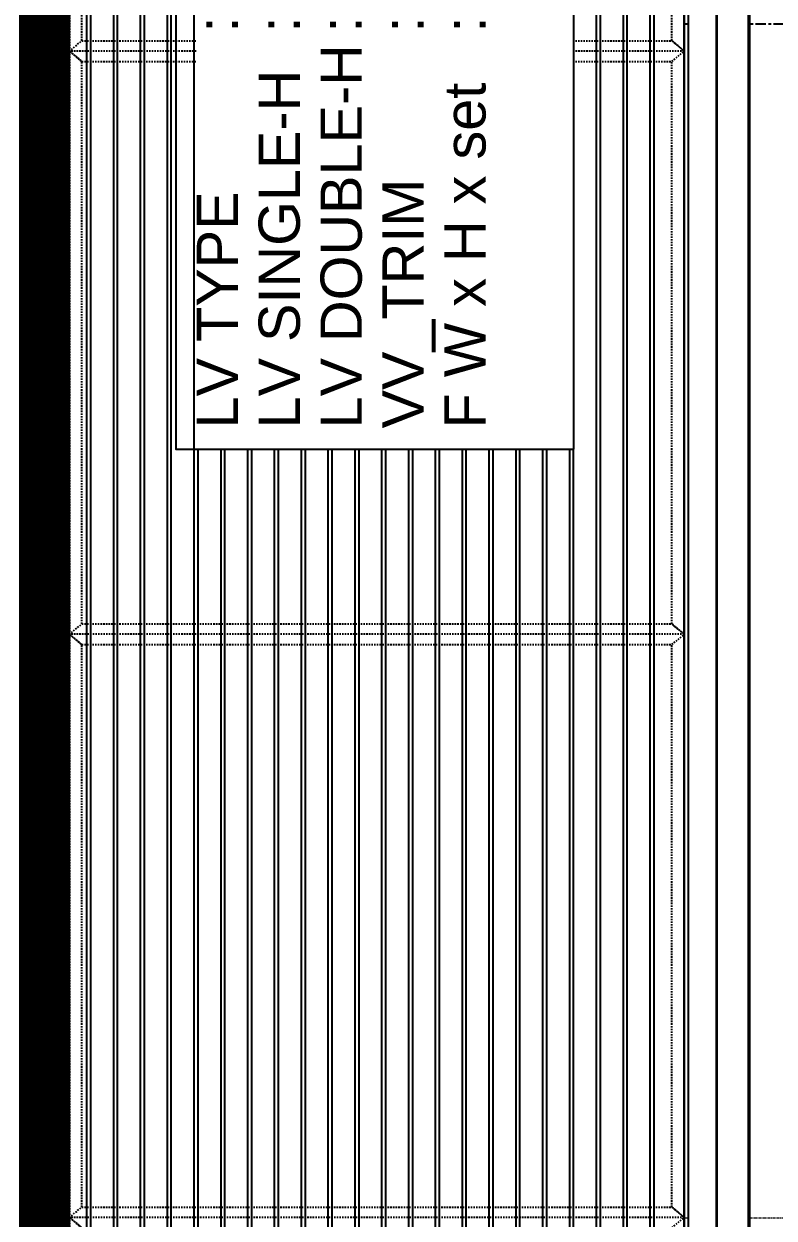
# Model space of a CAD drawing. Header units: millimetres. Extents: x 652937 to 1670132, y 1473552 to 2851037.
# Drawn here: x 777533 to 779351, y 1519870 to 1522765 of the extents above; entities that cross this region are included whole.
import ezdxf
from ezdxf.xclip import XClip

# ---------------------------------------------------------------- set-up
doc = ezdxf.new("R2010")
doc.units = ezdxf.units.MM
doc.header["$XCLIPFRAME"] = 0
for name, pattern in [('Grid Line', [22.225, 12.7, -3.175, 3.175, -3.175]), ('TA_GL_005.00000', [13.75, 5, -1.25, 1.25, -1.25, 5]), ('TA_HL_001.00000', [6.5, 3.55, -2.95]), ('XKITLINE00', [0]), ('XKITLINE02', [4, 2, -2])]:
    doc.linetypes.add(name, pattern=pattern)
doc.layers.add('000 - 0_HIDE_OBJ_FRAMING_DEF_SUB', color=1, linetype='Continuous', plot=False)
doc.layers.add('000 - ESTIMATE_ASPG_WIPEOUT_', color=250, linetype='Continuous', plot=False)
for name, color, linetype in [('000 - 0_SYM_DWG_GRIDLINE_MAIN_COLOR_251', 251, 'Continuous'), ('010 - ASPG_EXTR_MAIN_COLOR_2', 2, 'Continuous'), ('010 - ASPG_EXTR_WIPEOUT_', 250, 'Continuous'), ('010 - ASPG_FRAMING_MAIN_COLOR_1', 3, 'Continuous'), ('010 - ASPG_FRAMING_SUB_COLOR_2', 1, 'Continuous'), ('010 - ASPG_FRAMING_SUB_COLOR_3', 251, 'Continuous'), ('010 - ASPG_FRAMING_WIPEOUT_', 250, 'Continuous')]:
    doc.layers.add(name, color=color, linetype=linetype)
for name, color, linetype, true_color, plot in [('000 - ESTIMATE_ASPG_MAIN_COLOR_6', 6, 'Continuous', 0xff00ff, False), ('000 - ESTIMATE_ASPG_TEXT_COLOR_1', 1, 'Continuous', 0xff0000, False), ('000_AREA_ASPG_AREA_HATCH_', 7, 'Continuous', 0xff8700, False), ('000_AREA_ASPG_AREA_MAIN_COLOR_1', 7, 'Continuous', 0xff8700, False)]:
    doc.layers.add(name, color=color, linetype=linetype, true_color=true_color, plot=plot)
for name, color, linetype, lineweight in [('A-230-M_FLOOR', 2, 'Continuous', 25), ('A-GENM', 37, 'Continuous', 9), ('Bolt', 7, 'Continuous', 0), ('Part', 2, 'Continuous', 0), ('Z-230-A_LEVEL', 1, 'Continuous', 9)]:
    doc.layers.add(name, color=color, linetype=linetype, lineweight=lineweight)
doc.styles.add('_Arial', font='arial.ttf')
doc.styles.add('TA', font='', dxfattribs={"height": 4.5})
doc.styles.get('TA').set_extended_font_data('Cordia New')

# ---------------------------------------------------------------- blocks, each defined once
blk = doc.blocks.new('GM_Louver Grill Vertical Z1 - Z Profile-17842814-ENT 3 ELE-2 Sheet')
at = {"layer": '000 - 0_HIDE_OBJ_FRAMING_DEF_SUB'}
blk.add_line((-185546.9, 105925), (-185546.9, 114870), dxfattribs=at)
blk = doc.blocks.new('E2')
at = {"layer": '000 - 0_HIDE_OBJ_FRAMING_DEF_SUB'}
for points in [[(1667279.1, 114870), (1665779.1, 114870), (1665779.1, 105925), (1667279.1, 105925)], [(1667279.1, 114870), (1668779.1, 114870), (1668779.1, 105925), (1667279.1, 105925)], [(1668912.2, 114870), (1668779.1, 114870), (1668779.1, 105925), (1668912.2, 105925)], [(1668917.6, 114870), (1668987.6, 114870), (1668987.6, 105925), (1668917.6, 105925)], [(1667329.1, 114820), (1668729.1, 114820), (1668729.1, 105975), (1667329.1, 105975)], [(1668862.2, 114820), (1668829.1, 114820), (1668829.1, 105975), (1668862.2, 105975)]]:
    blk.add_lwpolyline(points, close=True, dxfattribs=at)
at = {"layer": 'A-GENM'}
for p in [(1852951, 0), (1853026, 0), (1853101, 0), (1853176, 0), (1853251, 0), (1853326, 0), (1853401, 0), (1853476, 0), (1853551, 0), (1853626, 0), (1853701, 0), (1853776, 0), (1853851, 0), (1853926, 0), (1854001, 0), (1854076, 0), (1854151, 0), (1854226, 0), (1854392.4, 0)]:
    blk.add_blockref('GM_Louver Grill Vertical Z1 - Z Profile-17842814-ENT 3 ELE-2 Sheet', p, dxfattribs=at)
blk = doc.blocks.new('*A3459102')
at = {"layer": 'Part', "linetype": 'XKITLINE00', "lineweight": 0}
for p, q in [((616.947211, 135.830227), (616.947209, 135.830227)), ((616.947209, 135.830227), (619.147209, 135.830227)), ((616.947209, 135.730227), (616.947209, 135.830227)), ((619.147211, 135.830227), (619.147209, 135.830227)), ((619.147209, 135.730227), (619.147209, 135.830227)), ((616.947211, 135.730227), (616.947209, 135.730227)), ((616.947209, 135.730227), (619.147209, 135.730227)), ((619.147211, 135.730227), (619.147209, 135.730227))]:
    blk.add_line(p, q, dxfattribs=at)
at = {"layer": 'Part', "linetype": 'XKITLINE02', "lineweight": 0}
for p, q in [((616.947211, 135.830227), (616.947211, 135.730227)), ((619.147209, 135.830227), (619.147211, 135.830227)), ((619.147211, 135.830227), (619.147211, 135.730227)), ((619.147209, 135.730227), (619.147211, 135.730227))]:
    blk.add_line(p, q, dxfattribs=at)
blk = doc.blocks.new('*A3460103')
at = {"layer": 'Part', "linetype": 'XKITLINE02', "lineweight": 0}
for p, q in [((618.12721, 136.430227), (618.077209, 136.430227)), ((618.077209, 136.430227), (618.077209, 135.930227)), ((618.127209, 135.930227), (618.127209, 136.430227)), ((618.077209, 135.830227), (618.67721, 135.830227)), ((618.67721, 135.830227), (618.67721, 135.880227))]:
    blk.add_line(p, q, dxfattribs=at)
at = {"layer": 'Part', "linetype": 'XKITLINE00', "lineweight": 0}
for p, q in [((618.077209, 135.930227), (618.077209, 135.830227)), ((618.127209, 135.930227), (618.127209, 135.880227)), ((618.677209, 135.880227), (618.127209, 135.880227)), ((618.677209, 135.830227), (618.677209, 135.880227))]:
    blk.add_line(p, q, dxfattribs=at)
blk = doc.blocks.new('*A3462105')
at = {"layer": 'Bolt', "linetype": 'XKITLINE02', "lineweight": 0}
for p, q in [((618.20641, 136.130227), (617.77721, 136.130227)), ((618.07721, 136.200227), (618.01721, 136.200227)), ((618.12721, 136.300227), (618.07721, 136.300227)), ((618.07721, 136.060227), (618.01721, 136.060227)), ((618.12721, 135.960227), (618.07721, 135.960227))]:
    blk.add_line(p, q, dxfattribs=at)
blk = doc.blocks.new('*A3463106')
at = {"layer": 'Bolt'}
for points in [[(617.217, 135.83), (617.217, 135.73), (617.077, 135.73), (617.077, 135.83)], [(619.017, 135.83), (619.017, 135.73), (618.877, 135.73), (618.877, 135.83)]]:
    blk.add_hatch(color=256, dxfattribs=at).paths.add_polyline_path(points, flags=17)
at = {"layer": 'Bolt', "linetype": 'XKITLINE00', "lineweight": 0}
for p, q in [((617.077, 135.83), (617.077, 135.73)), ((617.147, 135.83), (617.147, 135.73)), ((617.217, 135.83), (617.217, 135.73)), ((618.877, 135.83), (618.877, 135.73)), ((618.947, 135.83), (618.947, 135.73)), ((619.017, 135.83), (619.017, 135.73))]:
    blk.add_line(p, q, dxfattribs=at)
blk = doc.blocks.new('*A3534110')
at = {"layer": 'Part', "linetype": 'XKITLINE00', "lineweight": 0}
for p, q in [((616.947209, 162.330227), (616.947209, 162.430227)), ((616.947209, 162.430227), (619.147209, 162.430227)), ((619.147209, 162.330227), (619.147209, 162.430227)), ((619.147209, 162.430227), (619.147211, 162.430227)), ((619.147209, 162.330227), (616.947209, 162.330227)), ((619.147211, 162.330227), (619.147209, 162.330227))]:
    blk.add_line(p, q, dxfattribs=at)
at = {"layer": 'Part', "linetype": 'XKITLINE02', "lineweight": 0}
for p, q in [((616.947211, 162.330227), (616.947211, 162.430227)), ((619.147209, 162.430227), (619.147211, 162.430227)), ((619.147211, 162.330227), (619.147211, 162.430227)), ((619.147209, 162.330227), (619.147211, 162.330227))]:
    blk.add_line(p, q, dxfattribs=at)
blk = doc.blocks.new('*A3535111')
at = {"layer": 'Part', "linetype": 'XKITLINE00', "lineweight": 0}
for p, q in [((618.077209, 162.330227), (618.077209, 162.230227)), ((618.677209, 162.280227), (618.127209, 162.280227)), ((618.127209, 162.280227), (618.127209, 162.230227)), ((618.677209, 162.280227), (618.677209, 162.330227))]:
    blk.add_line(p, q, dxfattribs=at)
at = {"layer": 'Part', "linetype": 'XKITLINE02', "lineweight": 0}
for p, q in [((618.077209, 162.330227), (618.67721, 162.330227)), ((618.07721, 161.730227), (618.077209, 162.230227)), ((618.127209, 162.230227), (618.12721, 161.730227)), ((618.67721, 162.330227), (618.67721, 162.280227)), ((618.077209, 161.730227), (618.12721, 161.730227))]:
    blk.add_line(p, q, dxfattribs=at)
blk = doc.blocks.new('*A3536112')
at = {"layer": 'Part', "linetype": 'XKITLINE00', "lineweight": 0}
for p, q in [((616.747209, 162.630227), (616.947209, 162.430227)), ((616.947209, 162.430227), (619.177211, 162.430227)), ((619.177209, 162.430227), (619.347209, 162.630227))]:
    blk.add_line(p, q, dxfattribs=at)
at = {"layer": 'Part', "linetype": 'XKITLINE02', "lineweight": 0}
for p, q in [((616.747209, 162.630227), (619.347211, 162.630227)), ((616.947211, 162.430227), (616.747211, 162.630227)), ((619.177211, 162.430227), (619.347211, 162.630227))]:
    blk.add_line(p, q, dxfattribs=at)
blk = doc.blocks.new('*A3537113')
at = {"layer": 'Bolt', "linetype": 'XKITLINE02', "lineweight": 0}
for p, q in [((618.12721, 162.200227), (618.07721, 162.200227)), ((618.20641, 162.030227), (617.77721, 162.030227)), ((618.07721, 162.100227), (618.01721, 162.100227)), ((618.07721, 161.960227), (618.01721, 161.960227)), ((618.12721, 161.860227), (618.07721, 161.860227))]:
    blk.add_line(p, q, dxfattribs=at)
blk = doc.blocks.new('*A3538114')
at = {"layer": 'Bolt'}
for points in [[(617.217, 162.43), (617.217, 162.33), (617.077, 162.33), (617.077, 162.43)], [(619.017, 162.43), (619.017, 162.33), (618.877, 162.33), (618.877, 162.43)]]:
    blk.add_hatch(color=256, dxfattribs=at).paths.add_polyline_path(points, flags=17)
at = {"layer": 'Bolt', "linetype": 'XKITLINE00', "lineweight": 0}
for p, q in [((617.077, 162.33), (617.077, 162.43)), ((617.147, 162.33), (617.147, 162.43)), ((617.217, 162.33), (617.217, 162.43)), ((618.877, 162.33), (618.877, 162.43)), ((618.947, 162.33), (618.947, 162.43)), ((619.017, 162.33), (619.017, 162.43))]:
    blk.add_line(p, q, dxfattribs=at)
blk = doc.blocks.new('*A3461104')
at = {"layer": 'Part', "linetype": 'XKITLINE00', "lineweight": 0}
for p, q in [((616.747209, 135.530227), (616.947209, 135.730227)), ((616.947209, 135.730227), (616.947211, 135.730227)), ((619.177211, 135.730227), (616.947209, 135.730227)), ((619.347209, 135.530227), (619.177209, 135.730227))]:
    blk.add_line(p, q, dxfattribs=at)
at = {"layer": 'Part', "linetype": 'XKITLINE02', "lineweight": 0}
for p, q in [((616.747209, 135.530227), (619.347211, 135.530227)), ((616.747211, 135.530227), (616.947211, 135.730227)), ((619.347211, 135.530227), (619.177211, 135.730227))]:
    blk.add_line(p, q, dxfattribs=at)
blk = doc.blocks.new('*A32604332')
at = {"layer": 'Part', "linetype": 'XKITLINE00', "lineweight": 0}
for p, q in [((271.092247, 37.222868), (257.602427, 37.222868)), ((257.602427, 36.897868), (257.602427, 37.222868)), ((271.09225, 37.222868), (271.092247, 37.222868)), ((271.092247, 37.222868), (271.092247, 36.897868)), ((271.092247, 36.897868), (257.602427, 36.897868)), ((271.092247, 36.897868), (271.092282, 36.897868))]:
    blk.add_line(p, q, dxfattribs=at)
at = {"layer": 'Part', "linetype": 'XKITLINE02', "lineweight": 0}
for p, q in [((257.602429, 36.927868), (257.602429, 37.222868)), ((257.602459, 36.927868), (257.602459, 37.222868)), ((257.602461, 36.897868), (257.602461, 37.222868)), ((271.092282, 37.222868), (271.092247, 37.222868)), ((271.09225, 36.927868), (271.09225, 37.222868)), ((271.092282, 37.222868), (271.09228, 37.222868)), ((271.09228, 37.222868), (271.09228, 36.927868)), ((271.092282, 36.897868), (271.092282, 37.222868)), ((271.09228, 36.927868), (257.602429, 36.927868)), ((271.09228, 36.927868), (271.09225, 36.927868)), ((271.092282, 36.897868), (271.092247, 36.897868))]:
    blk.add_line(p, q, dxfattribs=at)
blk = doc.blocks.new('*A32614333')
at = {"layer": 'Part', "linetype": 'XKITLINE00', "lineweight": 0}
for p, q in [((271.092247, 44.722868), (257.602427, 44.722868)), ((257.602427, 44.397868), (257.602427, 44.722868)), ((271.09225, 44.722868), (271.092247, 44.722868)), ((271.092247, 44.722868), (271.092247, 44.397868)), ((271.092247, 44.397868), (257.602427, 44.397868)), ((271.092247, 44.397868), (271.092282, 44.397868))]:
    blk.add_line(p, q, dxfattribs=at)
at = {"layer": 'Part', "linetype": 'XKITLINE02', "lineweight": 0}
for p, q in [((257.602429, 44.427868), (257.602429, 44.722868)), ((257.602459, 44.427868), (257.602459, 44.722868)), ((257.602461, 44.397868), (257.602461, 44.722868)), ((271.092282, 44.722868), (271.092247, 44.722868)), ((271.09225, 44.427868), (271.09225, 44.722868)), ((271.092282, 44.722868), (271.09228, 44.722868)), ((271.09228, 44.722868), (271.09228, 44.427868)), ((271.092282, 44.397868), (271.092282, 44.722868)), ((271.09228, 44.427868), (257.602429, 44.427868)), ((271.092282, 44.397868), (271.092247, 44.397868)), ((271.09228, 44.427868), (271.09225, 44.427868))]:
    blk.add_line(p, q, dxfattribs=at)
blk = doc.blocks.new('*A33554427')
at = {"layer": 'Part', "linetype": 'XKITLINE00', "lineweight": 0}
for p, q in [((269.467298, 36.867868), (269.467298, 36.897868)), ((269.467298, 36.867868), (269.467298, 36.867868)), ((269.467298, 36.867868), (269.967298, 36.867868)), ((269.967298, 36.867868), (269.967298, 36.897868)), ((269.967298, 36.867868), (269.967298, 36.867868))]:
    blk.add_line(p, q, dxfattribs=at)
at = {"layer": 'Part', "linetype": 'XKITLINE02', "lineweight": 0}
for p, q in [((269.967298, 36.897868), (269.467298, 36.897868)), ((269.467298, 36.897868), (269.467298, 36.867868)), ((269.967298, 36.897868), (269.967298, 36.897868)), ((269.967298, 36.897868), (269.967298, 36.867868))]:
    blk.add_line(p, q, dxfattribs=at)
blk = doc.blocks.new('*A33564428')
at = {"layer": 'Part', "linetype": 'XKITLINE00', "lineweight": 0}
for p, q in [((269.702298, 36.867868), (269.702298, 36.867868)), ((269.702298, 36.367868), (269.702298, 36.867868)), ((269.702298, 36.867868), (269.732298, 36.867868)), ((269.732298, 36.367868), (269.732298, 36.867868)), ((269.702298, 36.717868), (269.732298, 36.717868)), ((269.702298, 36.367868), (269.732298, 36.367868))]:
    blk.add_line(p, q, dxfattribs=at)
at = {"layer": 'Part', "linetype": 'XKITLINE02', "lineweight": 0}
for p, q in [((269.702298, 36.867868), (269.702298, 36.367868)), ((269.702298, 36.867868), (269.702298, 36.867868)), ((269.732298, 36.367868), (269.732298, 36.867868))]:
    blk.add_line(p, q, dxfattribs=at)
blk = doc.blocks.new('*A33574429')
at = {"layer": 'Bolt'}
for points in [[(269.532, 36.898), (269.532, 36.928), (269.602, 36.928), (269.602, 36.898)], [(269.832, 36.898), (269.832, 36.928), (269.902, 36.928), (269.902, 36.898)], [(269.532, 36.868), (269.532, 36.898), (269.602, 36.898), (269.602, 36.868)], [(269.832, 36.868), (269.832, 36.898), (269.902, 36.898), (269.902, 36.868)]]:
    blk.add_hatch(color=256, dxfattribs=at).paths.add_polyline_path(points, flags=17)
at = {"layer": 'Bolt', "linetype": 'XKITLINE00', "lineweight": 0}
for p, q in [((269.532, 36.898), (269.532, 36.928)), ((269.567, 36.828), (269.567, 37.043)), ((269.602, 36.898), (269.602, 36.928)), ((269.832, 36.898), (269.832, 36.928)), ((269.867, 36.828), (269.867, 37.043)), ((269.902, 36.898), (269.902, 36.928)), ((269.532, 36.868), (269.532, 36.898)), ((269.602, 36.868), (269.602, 36.898)), ((269.832, 36.868), (269.832, 36.898)), ((269.902, 36.868), (269.902, 36.898))]:
    blk.add_line(p, q, dxfattribs=at)
blk = doc.blocks.new('*A33614433')
at = {"layer": 'Part', "linetype": 'XKITLINE00', "lineweight": 0}
for p, q in [((269.467298, 44.367868), (269.467298, 44.397868)), ((269.467298, 44.367868), (269.467298, 44.367868)), ((269.467298, 44.367868), (269.967298, 44.367868)), ((269.967298, 44.367868), (269.967298, 44.397868)), ((269.967298, 44.367868), (269.967298, 44.367868))]:
    blk.add_line(p, q, dxfattribs=at)
at = {"layer": 'Part', "linetype": 'XKITLINE02', "lineweight": 0}
for p, q in [((269.967298, 44.397868), (269.467298, 44.397868)), ((269.467298, 44.397868), (269.467298, 44.367868)), ((269.967298, 44.397868), (269.967298, 44.397868)), ((269.967298, 44.397868), (269.967298, 44.367868))]:
    blk.add_line(p, q, dxfattribs=at)
blk = doc.blocks.new('*A33634435')
at = {"layer": 'Bolt'}
for points in [[(269.532, 44.398), (269.532, 44.428), (269.602, 44.428), (269.602, 44.398)], [(269.532, 44.368), (269.532, 44.398), (269.602, 44.398), (269.602, 44.368)], [(269.832, 44.398), (269.832, 44.428), (269.902, 44.428), (269.902, 44.398)], [(269.832, 44.368), (269.832, 44.398), (269.902, 44.398), (269.902, 44.368)]]:
    blk.add_hatch(color=256, dxfattribs=at).paths.add_polyline_path(points, flags=17)
at = {"layer": 'Bolt', "linetype": 'XKITLINE00', "lineweight": 0}
for p, q in [((269.567, 44.328), (269.567, 44.543)), ((269.867, 44.328), (269.867, 44.543)), ((269.532, 44.398), (269.532, 44.428)), ((269.532, 44.368), (269.532, 44.398)), ((269.602, 44.398), (269.602, 44.428)), ((269.602, 44.368), (269.602, 44.398)), ((269.832, 44.398), (269.832, 44.428)), ((269.832, 44.368), (269.832, 44.398)), ((269.902, 44.398), (269.902, 44.428)), ((269.902, 44.368), (269.902, 44.398))]:
    blk.add_line(p, q, dxfattribs=at)
blk = doc.blocks.new('PP18_ENT3_SE_ELE2-1')
at = {"layer": 'A-230-M_FLOOR', "color": 4, "lineweight": 9}
blk.add_lwpolyline([(4085, 107800), (4085, 114420), (3835, 114420), (3835, 107800)], dxfattribs=at)
at = {"layer": 'A-230-M_FLOOR', "lineweight": 9}
blk.add_lwpolyline([(1085, 107800), (4085, 107800), (4085, 107400)], dxfattribs=at)
at = {"layer": 'Part', "linetype": 'XKITLINE00', "lineweight": 0}
blk.add_line((3835, 110095), (1085, 110095), dxfattribs=at)
at = {"layer": 'Part', "linetype": 'XKITLINE02', "lineweight": 0}
for p, q in [((3485, 110055), (3485, 110055)), ((3485, 110055), (3485, 110055)), ((3532, 110055), (3532, 107840)), ((3532, 110055), (3532, 107840)), ((3538, 110055), (3538, 107840)), ((3538, 110055), (3538, 107840)), ((3485, 107850), (3485, 107850)), ((3485, 107850), (3485, 107850))]:
    blk.add_line(p, q, dxfattribs=at)
at = {"layer": 'Part', "linetype": 'XKITLINE00', "lineweight": 0}
blk.add_lwpolyline([(3485, 107840), (3485, 110055), (3585, 110055), (3585, 107840)], close=True, dxfattribs=at)
at = {"layer": 'Z-230-A_LEVEL', "linetype": 'Grid Line', "ltscale": 0.5}
blk.add_line((6811.9, 107800), (4080.4, 107800), dxfattribs=at)
blk.add_blockref('E2', (-1664704.6, 0))
at = {"lineweight": 0}
for name, p, xscale, yscale, zscale in [('*A3536112', (65341.2, 93832), -100, 100, 100), ('*A3534110', (65339.7, 93832), -100, 100, 100), ('*A3538114', (65339.7, 93832), -100, 100, 100), ('*A32614333', (-50408.9, 101105.4), 200, 200, 200), ('*A3535111', (65339.7, 93832), -100, 100, 100), ('*A3537113', (65339.7, 93832), -100, 100, 100), ('*A33634435', (-50408.9, 101105.4), 200, 200, 200), ('*A33614433', (-50408.9, 101105.4), 200, 200, 200), ('*A32604332', (-50408.9, 101105.4), 200, 200, 200), ('*A33574429', (-50408.9, 101105.4), 200, 200, 200), ('*A33554427', (-50408.9, 101105.4), 200, 200, 200), ('*A33564428', (-50408.9, 101105.4), 200, 200, 200), ('*A3460103', (65339.7, 94247), -100, 100, 100), ('*A3462105', (65339.7, 94247), -100, 100, 100), ('*A3461104', (65341.2, 94247), -100, 100, 100), ('*A3459102', (65339.7, 94247), -100, 100, 100), ('*A3463106', (65339.7, 94247), -100, 100, 100)]:
    blk.add_blockref(name, p, dxfattribs=dict(at, xscale=xscale, yscale=yscale, zscale=zscale))
blk = doc.blocks.new('*A25123585')
at = {"layer": 'Part', "linetype": 'XKITLINE02', "lineweight": 0}
for p, q in [((271.772557, 44.772868), (271.312557, 44.772868)), ((271.312557, 44.772868), (271.312557, 31.672868)), ((271.352557, 44.772868), (271.352557, 31.672868)), ((271.352557, 31.672868), (271.352557, 44.772868)), ((271.812557, 44.772868), (271.772557, 44.772868)), ((271.772557, 44.772868), (271.772557, 31.672868)), ((271.772557, 31.672868), (271.772557, 44.772868)), ((271.812557, 31.672868), (271.812557, 44.772868)), ((271.772557, 31.672868), (271.312557, 31.672868)), ((271.772557, 31.672868), (271.812557, 31.672868))]:
    blk.add_line(p, q, dxfattribs=at)
blk = doc.blocks.new('*A25133586')
at = {"layer": 'Part', "linetype": 'XKITLINE02', "lineweight": 0}
for p, q in [((269.467297, 31.672868), (269.467297, 44.772868)), ((269.467297, 44.772868), (269.467298, 44.772868)), ((269.702298, 44.772868), (269.702298, 31.672868)), ((269.732298, 44.772868), (269.732297, 31.672868)), ((269.467298, 44.722868), (269.467298, 44.367868)), ((269.967298, 44.722868), (269.967298, 36.867868)), ((269.467297, 44.427868), (269.467298, 44.367868)), ((269.702297, 31.672868), (269.702297, 44.427868)), ((269.467298, 37.222868), (269.467298, 36.867868)), ((269.967298, 37.222868), (269.967298, 36.867868)), ((269.467298, 33.472868), (269.467297, 31.672868)), ((269.967298, 33.472868), (269.967297, 31.672868)), ((269.467297, 31.672868), (269.967298, 31.672868))]:
    blk.add_line(p, q, dxfattribs=at)
at = {"layer": 'Part', "linetype": 'XKITLINE00', "lineweight": 0}
for p, q in [((269.967298, 44.772868), (269.467298, 44.772868)), ((269.467298, 44.772868), (269.467298, 44.722868)), ((269.967298, 44.772868), (269.967298, 44.722868)), ((269.467298, 44.367868), (269.467298, 37.222868)), ((269.967298, 44.367868), (269.967298, 37.222868)), ((269.467298, 33.472868), (269.467298, 36.867868)), ((269.967298, 36.867868), (269.967298, 33.472868))]:
    blk.add_line(p, q, dxfattribs=at)
blk = doc.blocks.new('*A25263599')
at = {"layer": 'Part', "linetype": 'XKITLINE02', "lineweight": 0}
for p, q in [((271.212359, 31.472868), (271.212359, 66.572868)), ((272.462359, 31.472868), (272.462359, 66.572868))]:
    blk.add_line(p, q, dxfattribs=at)
at = {"layer": 'Part', "linetype": 'XKITLINE00', "lineweight": 0}
for p, q in [((271.212361, 31.472868), (271.212361, 66.572868)), ((272.462361, 66.572868), (272.462361, 31.472868))]:
    blk.add_line(p, q, dxfattribs=at)
blk = doc.blocks.new('*A28003873')
at = {"layer": 'Part', "linetype": 'XKITLINE02', "lineweight": 0}
blk.add_line((271.212359, 44.972868), (271.212359, 47.972868), dxfattribs=at)
at = {"layer": 'Part', "linetype": 'XKITLINE00', "lineweight": 0}
for q in [(271.212361, 47.972868), (227.477361, 44.972868)]:
    blk.add_line((271.212361, 44.972868), q, dxfattribs=at)
blk = doc.blocks.new('*A33154387')
at = {"layer": 'Part', "linetype": 'XKITLINE02', "lineweight": 0}
for p, q in [((272.462361, 47.972868), (271.217357, 47.972868)), ((271.217359, 44.972868), (271.217359, 47.972868)), ((272.462361, 44.972868), (271.217357, 44.972868))]:
    blk.add_line(p, q, dxfattribs=at)
at = {"layer": 'Part', "linetype": 'XKITLINE00', "lineweight": 0}
for p, q in [((272.467359, 47.972868), (272.462361, 47.972868)), ((272.467359, 47.972868), (272.467357, 47.972868)), ((272.467359, 47.972868), (272.467359, 44.972868)), ((272.467359, 44.972868), (272.462361, 44.972868)), ((272.467359, 44.972868), (272.467357, 44.972868))]:
    blk.add_line(p, q, dxfattribs=at)
blk = doc.blocks.new('*A33164388')
at = {"layer": 'Part', "linetype": 'XKITLINE02', "lineweight": 0}
for p, q in [((271.877546, 37.222868), (271.837465, 37.222868)), ((271.837465, 37.222868), (271.837465, 36.897868)), ((271.877465, 36.927868), (271.877465, 37.222868)), ((272.462361, 37.222868), (272.422465, 37.222868)), ((272.422465, 37.222868), (272.422465, 36.927868)), ((272.462546, 37.222868), (272.462465, 37.222868)), ((272.422546, 36.927868), (271.877465, 36.927868)), ((272.462361, 36.897868), (271.837465, 36.897868)), ((272.462465, 36.897868), (272.462546, 36.897868))]:
    blk.add_line(p, q, dxfattribs=at)
at = {"layer": 'Part', "linetype": 'XKITLINE00', "lineweight": 0}
for p, q in [((272.462465, 37.222868), (272.462361, 37.222868)), ((272.462465, 36.897868), (272.462465, 37.222868)), ((272.462465, 36.897868), (272.462361, 36.897868))]:
    blk.add_line(p, q, dxfattribs=at)
blk = doc.blocks.new('*A33174389')
at = {"layer": 'Bolt', "linetype": 'XKITLINE02', "lineweight": 0}
for p, q in [((272.102517, 36.897868), (272.102517, 36.927868)), ((272.137517, 36.828268), (272.137517, 37.042868)), ((272.172518, 36.897868), (272.172518, 36.927868)), ((272.027517, 36.867868), (272.027517, 36.897868)), ((272.247518, 36.867868), (272.247518, 36.897868))]:
    blk.add_line(p, q, dxfattribs=at)
blk = doc.blocks.new('*A33184390')
at = {"layer": 'Part', "linetype": 'XKITLINE02', "lineweight": 0}
for p, q in [((271.837518, 36.897868), (271.837518, 36.867868)), ((272.437518, 36.897868), (271.837518, 36.897868)), ((271.837518, 36.867868), (272.437518, 36.867868)), ((272.437518, 36.867868), (272.437518, 36.897868))]:
    blk.add_line(p, q, dxfattribs=at)
blk = doc.blocks.new('*A33194391')
at = {"layer": 'Part', "linetype": 'XKITLINE02', "lineweight": 0}
for p, q in [((272.437517, 36.867868), (271.837517, 36.867868)), ((271.837517, 36.867868), (271.837517, 36.367868)), ((271.837517, 36.367868), (271.837517, 36.867868)), ((272.437517, 36.717868), (272.437517, 36.867868)), ((272.437517, 36.717868), (272.437517, 36.867868)), ((271.987517, 36.367868), (272.437517, 36.717868)), ((271.837517, 36.367868), (271.987517, 36.367868))]:
    blk.add_line(p, q, dxfattribs=at)
blk = doc.blocks.new('*A33284400')
at = {"layer": 'Part', "linetype": 'XKITLINE02', "lineweight": 0}
for p, q in [((271.877546, 44.722868), (271.837465, 44.722868)), ((271.837465, 44.722868), (271.837465, 44.397868)), ((271.877465, 44.427868), (271.877465, 44.722868)), ((272.462361, 44.722868), (272.422465, 44.722868)), ((272.422465, 44.722868), (272.422465, 44.427868)), ((272.462546, 44.722868), (272.462465, 44.722868)), ((272.462361, 44.397868), (271.837465, 44.397868)), ((272.422546, 44.427868), (271.877465, 44.427868)), ((272.462465, 44.397868), (272.462546, 44.397868))]:
    blk.add_line(p, q, dxfattribs=at)
at = {"layer": 'Part', "linetype": 'XKITLINE00', "lineweight": 0}
for p, q in [((272.462465, 44.722868), (272.462361, 44.722868)), ((272.462465, 44.397868), (272.462465, 44.722868)), ((272.462465, 44.397868), (272.462361, 44.397868))]:
    blk.add_line(p, q, dxfattribs=at)
blk = doc.blocks.new('*A33344406')
at = {"layer": 'Bolt', "linetype": 'XKITLINE02', "lineweight": 0}
for p, q in [((271.452558, 44.872868), (271.452558, 44.822868)), ((271.562558, 44.872868), (271.562558, 44.822868)), ((271.672558, 44.872868), (271.672558, 44.822868))]:
    blk.add_line(p, q, dxfattribs=at)
blk = doc.blocks.new('*A33354407')
at = {"layer": 'Bolt', "linetype": 'XKITLINE00', "lineweight": 0}
for p, q in [((271.492557, 44.647868), (271.539177, 44.647868)), ((271.562557, 44.717868), (271.562557, 44.671248)), ((271.562557, 44.577868), (271.562557, 44.624488)), ((271.632557, 44.647868), (271.585937, 44.647868))]:
    blk.add_line(p, q, dxfattribs=at)
blk = doc.blocks.new('*A33364408')
at = {"layer": 'Part', "linetype": 'XKITLINE02', "lineweight": 0}
for p, q in [((271.937558, 44.972868), (271.187557, 44.972868)), ((271.287558, 44.872868), (271.212361, 44.948065)), ((271.837558, 44.872868), (271.287557, 44.872868)), ((271.837557, 44.872868), (271.837558, 44.872868)), ((271.837558, 44.872868), (271.937558, 44.972868))]:
    blk.add_line(p, q, dxfattribs=at)
at = {"layer": 'Part', "linetype": 'XKITLINE00', "lineweight": 0}
blk.add_line((271.212361, 44.948065), (271.187558, 44.972868), dxfattribs=at)
blk = doc.blocks.new('*A33374409')
at = {"layer": 'Part', "linetype": 'XKITLINE02', "lineweight": 0}
for p, q in [((271.412557, 44.522868), (271.412557, 44.822868)), ((271.412557, 44.822868), (271.712557, 44.822868)), ((271.712557, 44.797868), (271.412557, 44.797868)), ((271.712557, 44.822868), (271.712557, 44.522868)), ((271.712557, 44.522868), (271.712557, 44.797868)), ((271.412557, 44.522868), (271.712557, 44.522868))]:
    blk.add_line(p, q, dxfattribs=at)
blk = doc.blocks.new('*A33384410')
at = {"layer": 'Part', "linetype": 'XKITLINE02', "lineweight": 0}
for p, q in [((271.837558, 44.872868), (271.287557, 44.872868)), ((271.287558, 44.872868), (271.287558, 44.822868)), ((271.837558, 44.822868), (271.837558, 44.872868)), ((271.837558, 44.822868), (271.287557, 44.822868)), ((271.837557, 44.822868), (271.837558, 44.822868))]:
    blk.add_line(p, q, dxfattribs=at)
blk = doc.blocks.new('*A33394411')
at = {"layer": 'Part', "linetype": 'XKITLINE02', "lineweight": 0}
for p, q in [((272.437517, 44.367868), (271.837517, 44.367868)), ((271.837517, 44.367868), (271.837517, 43.867868)), ((271.837517, 43.867868), (271.837517, 44.367868)), ((272.437517, 44.217868), (272.437517, 44.367868)), ((272.437517, 44.217868), (272.437517, 44.367868)), ((271.987517, 43.867868), (272.437517, 44.217868)), ((271.837517, 43.867868), (271.987517, 43.867868))]:
    blk.add_line(p, q, dxfattribs=at)
blk = doc.blocks.new('*A33404412')
at = {"layer": 'Part', "linetype": 'XKITLINE02', "lineweight": 0}
for p, q in [((271.837518, 44.397868), (271.837518, 44.367868)), ((272.437518, 44.397868), (271.837518, 44.397868)), ((271.837518, 44.367868), (272.437518, 44.367868)), ((272.437518, 44.367868), (272.437518, 44.397868))]:
    blk.add_line(p, q, dxfattribs=at)
blk = doc.blocks.new('*A33414413')
at = {"layer": 'Bolt', "linetype": 'XKITLINE02', "lineweight": 0}
for p, q in [((272.137517, 44.328268), (272.137517, 44.542868)), ((272.027517, 44.367868), (272.027517, 44.397868)), ((272.102517, 44.397868), (272.102517, 44.427868)), ((272.172518, 44.397868), (272.172518, 44.427868)), ((272.247518, 44.367868), (272.247518, 44.397868))]:
    blk.add_line(p, q, dxfattribs=at)
blk = doc.blocks.new('*A33474419')
at = {"layer": 'Part', "linetype": 'XKITLINE00', "lineweight": 0}
for p, q in [((270.267298, 44.872868), (269.167297, 44.872868)), ((269.167298, 44.822868), (269.167298, 44.872868)), ((270.267298, 44.822868), (270.267298, 44.872868)), ((269.167297, 44.822868), (270.267298, 44.822868))]:
    blk.add_line(p, q, dxfattribs=at)
at = {"layer": 'Part', "linetype": 'XKITLINE02', "lineweight": 0}
for p, q in [((269.167297, 44.872868), (269.167297, 44.822868)), ((270.267297, 44.872868), (270.267297, 44.822868))]:
    blk.add_line(p, q, dxfattribs=at)
blk = doc.blocks.new('*A33484420')
at = {"layer": 'Part', "linetype": 'XKITLINE02', "lineweight": 0}
for p, q in [((270.032298, 44.822868), (269.732297, 44.822868)), ((269.732298, 44.772868), (269.732297, 44.522868)), ((269.757298, 44.772868), (269.757297, 44.522868)), ((270.032297, 44.822868), (270.032297, 44.797868)), ((269.732297, 44.522868), (269.757298, 44.522868))]:
    blk.add_line(p, q, dxfattribs=at)
at = {"layer": 'Part', "linetype": 'XKITLINE00', "lineweight": 0}
for p, q in [((269.732298, 44.822868), (269.732298, 44.772868)), ((269.757298, 44.797868), (269.757298, 44.772868)), ((269.757298, 44.797868), (270.032298, 44.797868)), ((270.032298, 44.797868), (270.032298, 44.822868))]:
    blk.add_line(p, q, dxfattribs=at)
blk = doc.blocks.new('*A33494421')
at = {"layer": 'Part', "linetype": 'XKITLINE02', "lineweight": 0}
for p, q in [((269.167297, 44.872868), (269.067297, 44.972868)), ((269.067297, 44.972868), (269.067298, 44.972868)), ((269.067297, 44.972868), (270.367298, 44.972868)), ((270.267297, 44.872868), (270.367297, 44.972868))]:
    blk.add_line(p, q, dxfattribs=at)
at = {"layer": 'Part', "linetype": 'XKITLINE00', "lineweight": 0}
for p, q in [((269.167298, 44.872868), (269.067298, 44.972868)), ((270.267298, 44.872868), (269.167297, 44.872868)), ((270.367298, 44.972868), (270.267298, 44.872868))]:
    blk.add_line(p, q, dxfattribs=at)
blk = doc.blocks.new('*A33504422')
at = {"layer": 'Bolt', "linetype": 'XKITLINE02', "lineweight": 0}
for p, q in [((269.662697, 44.647868), (269.877297, 44.647868)), ((269.702297, 44.682868), (269.732297, 44.682868)), ((269.702297, 44.612868), (269.732297, 44.612868)), ((269.732297, 44.612868), (269.757297, 44.612868)), ((269.732298, 44.682868), (269.757298, 44.682868))]:
    blk.add_line(p, q, dxfattribs=at)
blk = doc.blocks.new('*A33514423')
at = {"layer": 'Bolt'}
for points in [[(269.352, 44.873), (269.352, 44.823), (269.282, 44.823), (269.282, 44.873)], [(270.152, 44.873), (270.152, 44.823), (270.082, 44.823), (270.082, 44.873)]]:
    blk.add_hatch(color=256, dxfattribs=at).paths.add_polyline_path(points, flags=17)
at = {"layer": 'Bolt', "linetype": 'XKITLINE00', "lineweight": 0}
for p, q in [((269.282, 44.873), (269.282, 44.823)), ((269.317, 44.873), (269.317, 44.823)), ((269.352, 44.873), (269.352, 44.823)), ((270.082, 44.873), (270.082, 44.823)), ((270.117, 44.873), (270.117, 44.823)), ((270.152, 44.873), (270.152, 44.823))]:
    blk.add_line(p, q, dxfattribs=at)
blk = doc.blocks.new('*A33624434')
at = {"layer": 'Part', "linetype": 'XKITLINE00', "lineweight": 0}
for p, q in [((269.702298, 44.367868), (269.702298, 44.367868)), ((269.702298, 43.867868), (269.702298, 44.367868)), ((269.702298, 44.367868), (269.732298, 44.367868)), ((269.732298, 43.867868), (269.732298, 44.367868)), ((269.702298, 44.217868), (269.732298, 44.217868)), ((269.702298, 43.867868), (269.732298, 43.867868))]:
    blk.add_line(p, q, dxfattribs=at)
at = {"layer": 'Part', "linetype": 'XKITLINE02', "lineweight": 0}
for p, q in [((269.702298, 44.367868), (269.702298, 43.867868)), ((269.702298, 44.367868), (269.702298, 44.367868)), ((269.732298, 43.867868), (269.732298, 44.367868))]:
    blk.add_line(p, q, dxfattribs=at)
blk = doc.blocks.new('PP18_ENT3_SE_ELE2-2')
at = {"lineweight": 0, "xscale": 200, "yscale": 200, "zscale": 200}
for name in ['*A25263599', '*A28003873', '*A33154387', '*A33494421', '*A33364408', '*A33474419', '*A33514423', '*A33484420', '*A33384410', '*A33374409', '*A33344406', '*A32614333', '*A25133586', '*A33504422', '*A25123585', '*A33354407', '*A33284400', '*A33634435', '*A33414413', '*A33614433', '*A33404412', '*A33624434', '*A33394411', '*A32604332', '*A33164388', '*A33574429', '*A33174389', '*A33554427', '*A33564428', '*A33194391', '*A33184390']:
    blk.add_blockref(name, (-50408.4678, 101105.4264), dxfattribs=at)
blk = doc.blocks.new('*U6164')
at = {"layer": '000 - 0_SYM_DWG_GRIDLINE_MAIN_COLOR_251', "linetype": 'ByBlock', "ltscale": 5}
blk.add_line((200, 0), (-30071, 0), dxfattribs=at)
at = {"style": 'TA', "flags": 1}
blk.add_attdef('LOCATION', (6, -6), '', height=4.5, rotation=270, dxfattribs=at)
blk = doc.blocks.new('W-1-PP18-ST_ENT3_REV02_20260413-044638_PP18_ENT3_ELE2-DIM')
at = {"layer": '000 - 0_SYM_DWG_GRIDLINE_MAIN_COLOR_251', "color": 6, "linetype": 'TA_GL_005.00000', "rotation": 180}
blk.add_blockref('*U6164', (-21271, 110695), dxfattribs=at)
blk = doc.blocks.new('*U6703')
blk.add_wipeout([(50, 0), (1450, 0), (1450, 8482), (50, 8482)]).dxf.layer = '010 - ASPG_EXTR_WIPEOUT_'
at = {"layer": '010 - ASPG_FRAMING_SUB_COLOR_2'}
blk.add_lwpolyline([(50, 0), (1450, 0), (1450, 8482), (50, 8482)], close=True, dxfattribs=at)
blk.add_wipeout([(1450, 0), (1550, 0), (1550, 8482), (1450, 8482)]).dxf.layer = '010 - ASPG_EXTR_WIPEOUT_'
at = {"layer": '010 - ASPG_FRAMING_MAIN_COLOR_1'}
for points in [[(1450, 0), (1460, 0), (1460, 8482), (1450, 8482)], [(1540, 0), (1550, 0), (1550, 8482), (1540, 8482)]]:
    blk.add_lwpolyline(points, close=True, dxfattribs=at)
at = {"layer": '010 - ASPG_FRAMING_SUB_COLOR_2'}
blk.add_lwpolyline([(1450, 0), (1550, 0), (1550, 8482), (1450, 8482)], close=True, dxfattribs=at)
blk = doc.blocks.new('*U6702')
blk.add_wipeout([(50, 0), (1550, 0), (1550, 8482), (50, 8482)]).dxf.layer = '010 - ASPG_EXTR_WIPEOUT_'
at = {"layer": '010 - ASPG_EXTR_MAIN_COLOR_2'}
for points in [[(101.6, 0), (111.8, 0), (111.8, 8482), (101.6, 8482)], [(166.6, 0), (176.8, 0), (176.8, 8482), (166.6, 8482)], [(231.6, 0), (241.8, 0), (241.8, 8482), (231.6, 8482)], [(296.6, 0), (306.8, 0), (306.8, 8482), (296.6, 8482)], [(361.6, 0), (371.8, 0), (371.8, 8482), (361.6, 8482)], [(426.6, 0), (436.8, 0), (436.8, 8482), (426.6, 8482)], [(491.6, 0), (501.8, 0), (501.8, 8482), (491.6, 8482)], [(556.6, 0), (566.8, 0), (566.8, 8482), (556.6, 8482)], [(621.6, 0), (631.8, 0), (631.8, 8482), (621.6, 8482)], [(686.6, 0), (696.8, 0), (696.8, 8482), (686.6, 8482)], [(751.6, 0), (761.8, 0), (761.8, 8482), (751.6, 8482)], [(816.6, 0), (826.8, 0), (826.8, 8482), (816.6, 8482)], [(881.6, 0), (891.8, 0), (891.8, 8482), (881.6, 8482)], [(946.6, 0), (956.8, 0), (956.8, 8482), (946.6, 8482)], [(1011.6, 0), (1021.8, 0), (1021.8, 8482), (1011.6, 8482)], [(1076.6, 0), (1086.8, 0), (1086.8, 8482), (1076.6, 8482)], [(1141.6, 0), (1151.8, 0), (1151.8, 8482), (1141.6, 8482)], [(1206.6, 0), (1216.8, 0), (1216.8, 8482), (1206.6, 8482)], [(1271.6, 0), (1281.8, 0), (1281.8, 8482), (1271.6, 8482)], [(1336.6, 0), (1346.8, 0), (1346.8, 8482), (1336.6, 8482)], [(1401.6, 0), (1411.8, 0), (1411.8, 8482), (1401.6, 8482)], [(1466.6, 0), (1476.8, 0), (1476.8, 8482), (1466.6, 8482)]]:
    blk.add_lwpolyline(points, close=True, dxfattribs=at)
at = {"layer": '010 - ASPG_FRAMING_SUB_COLOR_2'}
blk.add_lwpolyline([(50, 0), (1550, 0), (1550, 8482), (50, 8482)], close=True, dxfattribs=at)
blk.add_wipeout([(-50, 0), (50, 0), (50, 8482), (-50, 8482)]).dxf.layer = '010 - ASPG_EXTR_WIPEOUT_'
at = {"layer": '010 - ASPG_FRAMING_MAIN_COLOR_1'}
for points in [[(-50, 0), (-40, 0), (-40, 8482), (-50, 8482)], [(40, 0), (50, 0), (50, 8482), (40, 8482)]]:
    blk.add_lwpolyline(points, close=True, dxfattribs=at)
at = {"layer": '010 - ASPG_FRAMING_SUB_COLOR_2'}
blk.add_lwpolyline([(-50, 0), (50, 0), (50, 8482), (-50, 8482)], close=True, dxfattribs=at)
blk = doc.blocks.new('*U8675')
blk.add_wipeout([(0, 0), (8482, 0), (8482, 67.3), (0, 67.3)]).dxf.layer = '010 - ASPG_FRAMING_WIPEOUT_'
blk.add_wipeout([(8482, 67.8), (8482, 144.8), (0, 144.8), (0, 67.8)]).dxf.layer = '010 - ASPG_EXTR_WIPEOUT_'
at = {"layer": '010 - ASPG_EXTR_MAIN_COLOR_2'}
blk.add_lwpolyline([(8482, 69.8), (8482, 144.8), (0, 144.8), (0, 69.8)], close=True, dxfattribs=at)
at = {"layer": '010 - ASPG_FRAMING_SUB_COLOR_2'}
blk.add_lwpolyline([(0, 0), (8482, 0), (8482, 67.3), (0, 67.3)], close=True, dxfattribs=at)
blk = doc.blocks.new('*U8800')
at = {"layer": '010 - ASPG_FRAMING_SUB_COLOR_3', "linetype": 'ByBlock'}
for points in [[(0, 0), (0, 1490), (25, 1460), (25, 30), (0, 0)], [(1413.7, 1490), (0, 1490), (25, 1460), (1388.7, 1460)], [(1413.7, 0), (1413.7, 1490), (1388.7, 1460), (1388.7, 30), (1413.7, 0)], [(25, 30), (1388.7, 30), (1413.7, 0), (0, 0), (25, 30)]]:
    blk.add_lwpolyline(points, close=True, dxfattribs=at)
blk = doc.blocks.new('A$Cd3cf6656')
blk.add_wipeout([(-964.7, -457.4), (1855.6, -457.4), (1855.6, 457.4), (-964.7, 457.4)]).dxf.layer = '000 - ESTIMATE_ASPG_WIPEOUT_'
at = {"layer": '000 - ESTIMATE_ASPG_MAIN_COLOR_6'}
blk.add_lwpolyline([(-964.7, -457.4), (1855.6, -457.4), (1855.6, 507.4), (-964.7, 507.4)], close=True, dxfattribs=at)
at = {"layer": '000 - ESTIMATE_ASPG_TEXT_COLOR_1', "style": '_Arial'}
for s, p in [('LV TYPE', (-914.7, 356.5)), (':', (45, 356.5)), ('LV SINGLE-H', (-914.7, 206.5)), (':', (45, 206.5)), ('LV DOUBLE-H', (-914.7, 56.5)), (':', (45, 56.5)), ('VV_TRIM', (-914.7, -93.5)), (':', (45, -93.5)), ('F W x H x set', (-914.7, -243.5)), (':', (45, -243.5))]:
    blk.add_text(s, height=100, dxfattribs=at).set_placement(p)
for tag, p in [('LV_TYPE_VAL', (138.1, 356.5)), ('LV_SIN-H_VAL', (138.1, 206.5)), ('LV_DOU-H_VAL', (138.1, 56.5)), ('V-TRIM_VAL', (138.1, -93.5)), ('FRAME_VAL', (138.1, -243.5)), ('FRAME_SET', (138.1, -393.5))]:
    blk.add_attdef(tag, p, '', height=100, dxfattribs=at)
blk = doc.blocks.new('*U8821')
at = {"layer": '000_AREA_ASPG_AREA_HATCH_', "transparency": 33554539}
h = blk.add_hatch(dxfattribs=at)
h.set_pattern_fill('ANSI31', color=256)
h.set_pattern_definition([(45, (-24.4354, 8456.1105), (-2.245064, 2.245064), [])])
h.paths.add_polyline_path([(-60, 0), (60, 0), (60, 8482), (-60, 8482)])
at = {"layer": '000_AREA_ASPG_AREA_MAIN_COLOR_1'}
blk.add_lwpolyline([(-60, 0), (60, 0), (60, 8482), (-60, 8482)], close=True, dxfattribs=at)

msp = doc.modelspace()

# ---------------------------------------------------------------- block references
at = {"color": 6}
ref = msp.add_blockref('PP18_ENT3_SE_ELE2-2', (775008.1769, 1412070.4203), dxfattribs=at)
XClip(ref).set_block_clipping_path([(-26088.7758649617, 100920), (12661.2241350383, 117178.2602934372)])

# ---------------------------------------------------------------- next in the draw order: block references
ref = msp.add_blockref('PP18_ENT3_SE_ELE2-1', (775008.1769, 1412070.4203), dxfattribs=at)
XClip(ref).set_block_clipping_path([(-21816.709593582, 100920), (8800.0000001194, 118767.7153737911)])

# ---------------------------------------------------------------- next in the draw order: block references
msp.add_blockref('W-1-PP18-ST_ENT3_REV02_20260413-044638_PP18_ENT3_ELE2-DIM', (775008.1769, 1412070.4203), dxfattribs=at)

# ---------------------------------------------------------------- next in the draw order: block references
msp.add_blockref('*U6703', (776083.1769, 1518458.4203))

# ---------------------------------------------------------------- next in the draw order: block references
msp.add_blockref('*U6702', (777583.1769, 1518458.4203))

# ---------------------------------------------------------------- next in the draw order: block references
msp.add_blockref('*U8821', (777583.1769, 1518458.4203))
at = {"yscale": -1, "rotation": 90}
msp.add_blockref('*U8675', (779143.1769, 1518458.4203), dxfattribs=at)

# ---------------------------------------------------------------- next in the draw order: block references
at = {"linetype": 'TA_HL_001.00000', "rotation": 90}
for p in [(779133.1769, 1522699.4203), (779133.1769, 1521285.7537), (779133.1769, 1519872.087), (779133.1769, 1518458.4203)]:
    msp.add_blockref('*U8800', p, dxfattribs=at)

# ---------------------------------------------------------------- next in the draw order: block references
at = {"rotation": 90}
msp.add_blockref('A$Cd3cf6656', (778408.1769, 1522699.4203), dxfattribs=at)

doc.saveas('drawing.dxf')
